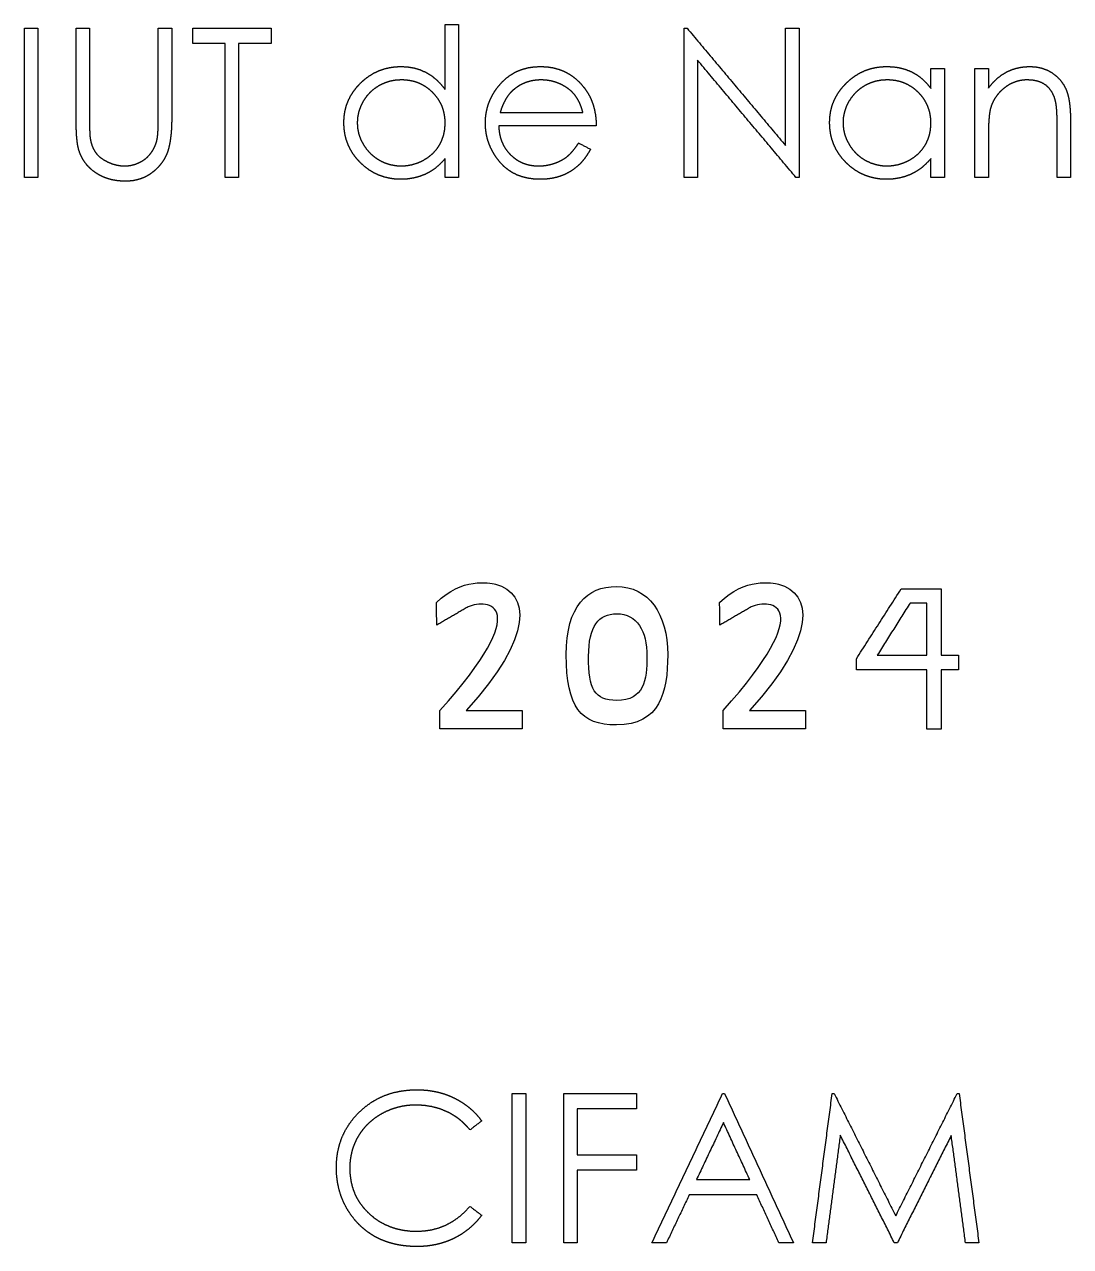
# Model space of a CAD drawing. Header units: millimetres. Extents: x 7 to 294, y -256 to -4.
# Drawn here: x 207.92 to 232.47, y -99.59 to -70.91 of the extents above; entities that cross this region are included whole.
import ezdxf

# ---------------------------------------------------------------- set-up
doc = ezdxf.new("R2010")
doc.units = ezdxf.units.MM
for name, color, linetype in [('path144', 7, 'CONTINUOUS'), ('path146', 7, 'CONTINUOUS'), ('path148', 7, 'CONTINUOUS'), ('path149', 7, 'CONTINUOUS'), ('path150', 7, 'CONTINUOUS'), ('path152', 7, 'CONTINUOUS'), ('path154', 7, 'CONTINUOUS'), ('path156', 7, 'CONTINUOUS'), ('path158', 7, 'CONTINUOUS'), ('path159', 7, 'CONTINUOUS'), ('path160', 7, 'CONTINUOUS'), ('path169', 7, 'CONTINUOUS'), ('path170', 7, 'CONTINUOUS'), ('path172', 7, 'CONTINUOUS'), ('path174', 7, 'CONTINUOUS'), ('path176', 7, 'CONTINUOUS'), ('path178', 7, 'CONTINUOUS'), ('path22_7_0_3', 7, 'CONTINUOUS'), ('path22_7_0_3_0', 7, 'CONTINUOUS'), ('path22_7_0_3_7', 7, 'CONTINUOUS'), ('path22_7_0_3_7_2', 7, 'CONTINUOUS'), ('path81_010', 7, 'CONTINUOUS'), ('path81_9', 7, 'CONTINUOUS')]:
    doc.layers.add(name, color=color, linetype=linetype)

msp = doc.modelspace()

# ---------------------------------------------------------------- linework, layer by layer
at = {"layer": 'path144'}
for points in [[(207.92, -70.9979), (208.235, -70.9979)], [(207.92, -74.4979), (207.92, -70.9979)], [(208.235, -70.9979), (208.235, -74.4979)], [(208.235, -74.4979), (207.92, -74.4979)]]:
    msp.add_open_spline(points, degree=1, dxfattribs=at)
at = {"layer": 'path146'}
for points in [[(209.132, -70.9979), (209.446, -70.9979)], [(209.132, -73.1119), (209.132, -70.998)], [(209.446, -70.9979), (209.446, -73.095)], [(211.061, -73.0947), (211.061, -70.9976)], [(211.061, -70.9976), (211.376, -70.9976)], [(211.376, -70.9976), (211.376, -73.1115)], [(209.133, -73.2402), (209.132, -73.1119)], [(209.446, -73.095), (209.446, -73.184)], [(211.061, -73.1929), (211.061, -73.0947)], [(211.376, -73.1115), (211.374, -73.2258)], [(209.136, -73.358), (209.133, -73.2402)], [(209.141, -73.4652), (209.136, -73.358)], [(209.446, -73.184), (209.447, -73.264)], [(209.447, -73.264), (209.448, -73.3355)], [(209.448, -73.3355), (209.45, -73.3979)], [(209.45, -73.3979), (209.452, -73.4519)], [(211.052, -73.4361), (211.057, -73.3639)], [(211.057, -73.3639), (211.059, -73.2826)], [(211.059, -73.2826), (211.061, -73.1929)], [(211.37, -73.3345), (211.363, -73.4382)], [(211.374, -73.2258), (211.37, -73.3345)], [(209.147, -73.5627), (209.141, -73.4652)], [(209.157, -73.6497), (209.147, -73.5627)], [(209.167, -73.7268), (209.157, -73.6497)], [(209.452, -73.4519), (209.454, -73.4967)], [(209.454, -73.4967), (209.457, -73.5332)], [(209.457, -73.5332), (209.46, -73.5605)], [(209.46, -73.5605), (209.478, -73.6587)], [(209.478, -73.6587), (209.504, -73.7491)], [(210.997, -73.7271), (211.026, -73.6381)], [(211.026, -73.6381), (211.034, -73.6009)], [(211.034, -73.6009), (211.041, -73.5546)], [(211.041, -73.5546), (211.047, -73.4992)], [(211.047, -73.4992), (211.052, -73.4361)], [(211.341, -73.6275), (211.326, -73.7138)], [(211.353, -73.5357), (211.341, -73.6275)], [(211.363, -73.4382), (211.353, -73.5357)], [(209.18, -73.7934), (209.167, -73.7268)], [(209.194, -73.8495), (209.18, -73.7934)], [(209.222, -73.9308), (209.194, -73.8495)], [(209.256, -74.0079), (209.222, -73.9308)], [(209.504, -73.7491), (209.539, -73.8305)], [(209.539, -73.8305), (209.581, -73.9041)], [(209.581, -73.9041), (209.635, -73.97)], [(209.635, -73.97), (209.702, -74.031)], [(210.812, -74.0132), (210.869, -73.9522)], [(210.869, -73.9522), (210.918, -73.8842)], [(210.918, -73.8842), (210.962, -73.8084)], [(210.962, -73.8084), (210.997, -73.7271)], [(211.262, -73.9409), (211.231, -74.0097)], [(211.287, -73.8701), (211.262, -73.9409)], [(211.308, -73.7951), (211.287, -73.8701)], [(211.326, -73.7138), (211.308, -73.7951)], [(209.296, -74.0815), (209.256, -74.0079)], [(209.342, -74.1503), (209.296, -74.0815)], [(209.394, -74.2154), (209.342, -74.1503)], [(209.452, -74.2765), (209.394, -74.2154)], [(209.516, -74.3332), (209.452, -74.2765)], [(209.702, -74.031), (209.782, -74.0857)], [(209.782, -74.0857), (209.874, -74.1354)], [(209.874, -74.1354), (209.973, -74.1761)], [(209.973, -74.1761), (210.071, -74.2056)], [(210.071, -74.2056), (210.171, -74.223)], [(210.171, -74.223), (210.271, -74.2286)], [(210.271, -74.2286), (210.356, -74.2235)], [(210.356, -74.2235), (210.44, -74.2103)], [(210.44, -74.2103), (210.522, -74.187)], [(210.522, -74.187), (210.603, -74.1555)], [(210.603, -74.1555), (210.679, -74.1148)], [(210.679, -74.1148), (210.749, -74.0679)], [(210.749, -74.0679), (210.812, -74.0132)], [(211.054, -74.2614), (210.996, -74.3188)], [(211.106, -74.2025), (211.054, -74.2614)], [(211.154, -74.1401), (211.106, -74.2025)], [(211.195, -74.0763), (211.154, -74.1401)], [(211.231, -74.0097), (211.195, -74.0763)], [(209.586, -74.3858), (209.516, -74.3332)], [(209.661, -74.4328), (209.586, -74.3858)], [(209.739, -74.4742), (209.661, -74.4328)], [(209.821, -74.5085), (209.739, -74.4742)], [(209.907, -74.5373), (209.821, -74.5085)], [(209.997, -74.559), (209.907, -74.5373)], [(210.09, -74.5751), (209.997, -74.559)], [(210.556, -74.5574), (210.47, -74.5743)], [(210.638, -74.5341), (210.556, -74.5574)], [(210.717, -74.5039), (210.638, -74.5341)], [(210.792, -74.4668), (210.717, -74.5039)], [(210.864, -74.4233), (210.792, -74.4668)], [(210.932, -74.3735), (210.864, -74.4233)], [(210.996, -74.3188), (210.932, -74.3735)], [(210.187, -74.5841), (210.09, -74.5751)], [(210.288, -74.5875), (210.187, -74.5841)], [(210.381, -74.5841), (210.288, -74.5875)], [(210.47, -74.5743), (210.381, -74.5841)]]:
    msp.add_open_spline(points, degree=1, dxfattribs=at)
at = {"layer": 'path148'}
for points in [[(211.869, -71.3569), (211.869, -70.9979)], [(211.869, -70.9979), (213.709, -70.9979)], [(213.709, -70.9979), (213.709, -71.3569)], [(212.632, -71.3569), (211.869, -71.3569)], [(212.632, -74.4979), (212.632, -71.3569)], [(213.709, -71.3569), (212.946, -71.3569)], [(212.946, -71.3569), (212.946, -74.4979)], [(212.946, -74.4979), (212.632, -74.4979)]]:
    msp.add_open_spline(points, degree=1, dxfattribs=at)
at = {"layer": 'path149'}
for points in [[(217.792, -72.435), (217.792, -70.908)], [(217.792, -70.908), (218.106, -70.908)], [(218.106, -70.9082), (218.106, -74.4979)], [(216.243, -71.992), (216.364, -71.9492)], [(216.364, -71.9492), (216.49, -71.919)], [(216.49, -71.919), (216.621, -71.9016)], [(216.621, -71.9016), (216.757, -71.8952)], [(216.757, -71.8952), (216.914, -71.9037)], [(216.914, -71.9037), (217.062, -71.9288)], [(217.062, -71.9288), (217.203, -71.9716)], [(217.203, -71.9716), (217.337, -72.0305)], [(215.808, -72.2815), (215.909, -72.1911)], [(215.909, -72.1911), (216.016, -72.1126)], [(216.016, -72.1126), (216.126, -72.0459)], [(216.126, -72.0459), (216.243, -71.992)], [(217.337, -72.0305), (217.462, -72.1062)], [(217.462, -72.1062), (217.581, -72.1988)], [(217.581, -72.1988), (217.69, -72.3088)], [(215.568, -72.5935), (215.636, -72.4849)], [(215.636, -72.4849), (215.716, -72.3804)], [(215.716, -72.3804), (215.808, -72.2815)], [(217.69, -72.3088), (217.792, -72.435)], [(215.439, -72.9497), (215.469, -72.8263)], [(215.469, -72.8263), (215.513, -72.7071)], [(215.513, -72.7071), (215.568, -72.5935)], [(215.414, -73.2119), (215.42, -73.0787)], [(215.42, -73.0787), (215.439, -72.9497)], [(215.42, -73.3479), (215.414, -73.2119)], [(215.439, -73.479), (215.42, -73.3479)], [(215.469, -73.6046), (215.439, -73.479)], [(215.512, -73.7251), (215.469, -73.6046)], [(215.567, -73.8408), (215.512, -73.7251)], [(215.633, -73.9509), (215.567, -73.8408)], [(215.713, -74.0554), (215.633, -73.9509)], [(215.805, -74.1549), (215.713, -74.0554)], [(215.905, -74.2461), (215.805, -74.1549)], [(216.01, -74.3246), (215.905, -74.2461)], [(217.569, -74.2743), (217.447, -74.3584)], [(217.684, -74.1733), (217.569, -74.2743)], [(217.792, -74.0555), (217.684, -74.1733)], [(217.792, -74.4979), (217.792, -74.0555)], [(216.121, -74.3912), (216.01, -74.3246)], [(216.236, -74.4459), (216.121, -74.3912)], [(216.356, -74.4879), (216.236, -74.4459)], [(216.482, -74.5181), (216.356, -74.4879)], [(216.612, -74.5364), (216.482, -74.5181)], [(216.748, -74.5427), (216.612, -74.5364)], [(216.9, -74.5358), (216.748, -74.5427)], [(217.046, -74.5133), (216.9, -74.5358)], [(217.186, -74.4769), (217.046, -74.5133)], [(217.32, -74.4257), (217.186, -74.4769)], [(217.447, -74.3584), (217.32, -74.4257)], [(218.106, -74.4979), (217.792, -74.4979)]]:
    msp.add_open_spline(points, degree=1, dxfattribs=at)
at = {"layer": 'path150'}
for points in [[(216.492, -72.2425), (216.366, -72.2839)], [(216.624, -72.2179), (216.492, -72.2425)], [(216.762, -72.2095), (216.624, -72.2179)], [(216.868, -72.2136), (216.762, -72.2093)], [(216.971, -72.2276), (216.868, -72.2136)], [(217.069, -72.2501), (216.971, -72.2276)], [(217.163, -72.2823), (217.069, -72.2501)], [(216.032, -72.4998), (215.944, -72.5987)], [(216.133, -72.4136), (216.032, -72.4998)], [(216.245, -72.3414), (216.133, -72.4136)], [(216.366, -72.2839), (216.245, -72.3414)], [(217.252, -72.323), (217.163, -72.2823)], [(217.337, -72.3728), (217.252, -72.323)], [(217.418, -72.4324), (217.337, -72.3728)], [(217.494, -72.5004), (217.418, -72.4324)], [(217.564, -72.5754), (217.494, -72.5004)], [(215.807, -72.8322), (215.763, -72.957)], [(215.868, -72.7116), (215.807, -72.8322)], [(215.944, -72.5987), (215.868, -72.7116)], [(217.625, -72.6546), (217.564, -72.5754)], [(217.676, -72.7388), (217.625, -72.6546)], [(217.718, -72.8271), (217.676, -72.7388)], [(217.75, -72.9197), (217.718, -72.8271)], [(215.737, -73.0846), (215.728, -73.2157)], [(215.763, -72.957), (215.737, -73.0846)], [(217.773, -73.0171), (217.75, -72.9197)], [(217.787, -73.1188), (217.773, -73.0171)], [(217.792, -73.2246), (217.787, -73.1188)], [(215.728, -73.2157), (215.737, -73.3461)], [(215.737, -73.3461), (215.763, -73.4737)], [(217.759, -73.4946), (217.784, -73.3635)], [(217.784, -73.3635), (217.792, -73.2246)], [(215.763, -73.4737), (215.807, -73.5985)], [(215.807, -73.5985), (215.869, -73.7205)], [(217.659, -73.7364), (217.717, -73.6194)], [(217.717, -73.6194), (217.759, -73.4946)], [(215.869, -73.7205), (215.946, -73.8341)], [(215.946, -73.8341), (216.035, -73.9343)], [(216.035, -73.9343), (216.136, -74.0213)], [(217.396, -74.0239), (217.498, -73.9398)], [(217.498, -73.9398), (217.585, -73.8437)], [(217.585, -73.8437), (217.659, -73.7364)], [(216.136, -74.0213), (216.248, -74.0949)], [(216.248, -74.0949), (216.37, -74.1538)], [(216.37, -74.1538), (216.495, -74.1952)], [(216.495, -74.1952), (216.625, -74.2203)], [(216.625, -74.2203), (216.759, -74.2288)], [(216.759, -74.2288), (216.895, -74.2203)], [(216.895, -74.2203), (217.027, -74.1957)], [(217.027, -74.1957), (217.156, -74.1543)], [(217.156, -74.1543), (217.28, -74.0961)], [(217.28, -74.0961), (217.396, -74.0239)]]:
    msp.add_open_spline(points, degree=1, dxfattribs=at)
at = {"layer": 'path152'}
for points in [[(219.466, -72.0144), (219.595, -71.9625)], [(219.595, -71.9625), (219.732, -71.9247)], [(219.732, -71.9247), (219.876, -71.903)], [(219.876, -71.903), (220.029, -71.8953)], [(220.029, -71.8953), (220.186, -71.903)], [(220.186, -71.903), (220.335, -71.9268)], [(220.335, -71.9268), (220.476, -71.9661)], [(220.476, -71.9661), (220.609, -72.0208)], [(219.029, -72.372), (219.126, -72.2605)], [(219.126, -72.2605), (219.232, -72.1631)], [(219.232, -72.1631), (219.345, -72.0817)], [(219.345, -72.0817), (219.466, -72.0144)], [(220.609, -72.0208), (220.733, -72.0916)], [(220.733, -72.0916), (220.85, -72.1785)], [(220.85, -72.1785), (220.959, -72.2809)], [(218.9, -72.5662), (218.96, -72.4673)], [(218.96, -72.4673), (219.029, -72.372)], [(220.959, -72.2809), (221.059, -72.3987)], [(221.059, -72.3987), (221.123, -72.4905)], [(221.123, -72.4905), (221.179, -72.5873)], [(218.776, -72.8817), (218.808, -72.773)], [(218.808, -72.773), (218.85, -72.6679)], [(218.85, -72.6679), (218.9, -72.5662)], [(221.179, -72.5873), (221.226, -72.6903)], [(221.226, -72.6903), (221.265, -72.7983)], [(221.265, -72.7983), (221.296, -72.9119)], [(218.735, -73.226), (218.739, -73.1082)], [(218.739, -73.1082), (218.753, -72.9932)], [(218.753, -72.9932), (218.776, -72.8817)], [(221.296, -72.9119), (221.318, -73.0311)], [(221.318, -73.0311), (221.331, -73.1559)], [(218.74, -73.3515), (218.735, -73.226)], [(218.756, -73.4742), (218.74, -73.3515)], [(221.337, -73.2863), (219.049, -73.2863)], [(219.049, -73.2863), (219.055, -73.3872)], [(219.055, -73.3872), (219.069, -73.484)], [(221.331, -73.1559), (221.337, -73.2863)], [(218.782, -73.5926), (218.756, -73.4742)], [(218.82, -73.7083), (218.782, -73.5926)], [(219.069, -73.484), (219.091, -73.5758)], [(219.091, -73.5758), (219.122, -73.6628)], [(219.122, -73.6628), (219.16, -73.7448)], [(220.852, -73.7934), (220.923, -73.6904)], [(220.923, -73.6902), (221.203, -73.8368)], [(218.868, -73.8212), (218.82, -73.7083)], [(218.926, -73.9306), (218.868, -73.8212)], [(218.995, -74.0365), (218.926, -73.9306)], [(219.16, -73.7448), (219.206, -73.8226)], [(219.206, -73.8226), (219.261, -73.8956)], [(219.261, -73.8956), (219.323, -73.9643)], [(219.323, -73.9643), (219.392, -74.026)], [(220.652, -74.0101), (220.716, -73.9533)], [(220.716, -73.9533), (220.783, -73.8804)], [(220.783, -73.8804), (220.852, -73.7934)], [(221.134, -73.9539), (221.06, -74.059)], [(221.203, -73.8368), (221.134, -73.9539)], [(219.075, -74.1388), (218.995, -74.0365)], [(219.164, -74.2335), (219.075, -74.1388)], [(219.263, -74.3155), (219.164, -74.2335)], [(219.392, -74.026), (219.464, -74.08)], [(219.464, -74.08), (219.541, -74.1255)], [(219.541, -74.1255), (219.621, -74.1627)], [(219.621, -74.1627), (219.706, -74.1914)], [(219.706, -74.1914), (219.794, -74.2118)], [(219.794, -74.2118), (219.886, -74.2245)], [(219.886, -74.2245), (219.982, -74.2287)], [(219.982, -74.2287), (220.076, -74.2253)], [(220.076, -74.2253), (220.168, -74.2142)], [(220.168, -74.2142), (220.259, -74.1951)], [(220.259, -74.1951), (220.349, -74.1692)], [(220.349, -74.1692), (220.435, -74.1369)], [(220.435, -74.1369), (220.514, -74.0991)], [(220.514, -74.0991), (220.586, -74.057)], [(220.586, -74.057), (220.652, -74.0101)], [(220.898, -74.2343), (220.808, -74.3051)], [(220.982, -74.153), (220.898, -74.2343)], [(221.06, -74.059), (220.982, -74.153)], [(219.368, -74.3849), (219.263, -74.3155)], [(219.482, -74.4417), (219.368, -74.3849)], [(219.605, -74.4859), (219.482, -74.4417)], [(219.735, -74.5174), (219.605, -74.4859)], [(219.874, -74.5365), (219.735, -74.5174)], [(220.021, -74.5428), (219.874, -74.5365)], [(220.154, -74.5381), (220.021, -74.5428)], [(220.279, -74.5232), (220.154, -74.5381)], [(220.398, -74.4986), (220.279, -74.5232)], [(220.509, -74.4643), (220.398, -74.4986)], [(220.614, -74.4201), (220.509, -74.4643)], [(220.715, -74.3668), (220.614, -74.4201)], [(220.808, -74.3051), (220.715, -74.3668)]]:
    msp.add_open_spline(points, degree=1, dxfattribs=at)
at = {"layer": 'path154'}
for points in [[(219.689, -72.269), (219.607, -72.3034)], [(219.772, -72.2431), (219.689, -72.269)], [(219.86, -72.224), (219.772, -72.2431)], [(219.951, -72.2129), (219.86, -72.224)], [(220.045, -72.2095), (219.951, -72.2129)], [(220.16, -72.215), (220.045, -72.2095)], [(220.272, -72.2333), (220.16, -72.215)], [(220.382, -72.2627), (220.272, -72.2333)], [(220.489, -72.3048), (220.382, -72.2627)], [(219.291, -72.5474), (219.248, -72.6041)], [(219.337, -72.4955), (219.291, -72.5474)], [(219.386, -72.4492), (219.337, -72.4955)], [(219.457, -72.3931), (219.386, -72.4492)], [(219.53, -72.344), (219.457, -72.3931)], [(219.607, -72.3034), (219.53, -72.344)], [(220.589, -72.356), (220.489, -72.3048)], [(220.679, -72.4149), (220.589, -72.356)], [(220.759, -72.4815), (220.679, -72.4149)], [(220.827, -72.5558), (220.759, -72.4815)], [(220.888, -72.64), (220.827, -72.5558)], [(219.139, -72.8089), (219.109, -72.8874)], [(219.173, -72.7353), (219.139, -72.8089)], [(219.209, -72.6665), (219.173, -72.7353)], [(219.248, -72.6041), (219.209, -72.6665)], [(220.94, -72.7374), (220.888, -72.64)], [(220.986, -72.8482), (220.94, -72.7374)], [(219.109, -72.8874), (219.082, -72.9722)], [(219.082, -72.9722), (221.023, -72.9722)], [(221.023, -72.9723), (220.986, -72.8482)]]:
    msp.add_open_spline(points, degree=1, dxfattribs=at)
at = {"layer": 'path156'}
for points in [[(223.401, -74.4979), (223.401, -70.9979)], [(223.401, -70.9979), (223.467, -70.9979)], [(223.467, -70.9979), (225.779, -73.7526)], [(225.779, -73.7526), (225.779, -70.9979)], [(225.779, -70.9979), (226.094, -70.9979)], [(226.094, -70.9979), (226.094, -74.4979)], [(226.022, -74.4979), (223.715, -71.7495)], [(223.715, -71.7495), (223.715, -74.4979)], [(223.715, -74.4979), (223.401, -74.4979)], [(226.094, -74.4979), (226.022, -74.4979)]]:
    msp.add_open_spline(points, degree=1, dxfattribs=at)
at = {"layer": 'path158'}
for points in [[(227.64, -71.992), (227.762, -71.9492)], [(227.762, -71.9492), (227.888, -71.919)], [(227.888, -71.919), (228.019, -71.9016)], [(228.019, -71.9016), (228.155, -71.8952)], [(228.155, -71.8952), (228.311, -71.9029)], [(228.311, -71.9029), (228.46, -71.9259)], [(228.46, -71.9259), (228.601, -71.9652)], [(228.601, -71.9652), (228.734, -72.0192)], [(229.19, -72.4132), (229.19, -71.94)], [(229.19, -71.94), (229.504, -71.94)], [(229.504, -71.9402), (229.504, -74.4979)], [(227.206, -72.2815), (227.306, -72.1911)], [(227.306, -72.1911), (227.413, -72.1126)], [(227.413, -72.1126), (227.524, -72.0459)], [(227.524, -72.0459), (227.64, -71.992)], [(228.734, -72.0192), (228.859, -72.09)], [(228.859, -72.09), (228.978, -72.1797)], [(228.978, -72.1797), (229.087, -72.287)], [(226.966, -72.5935), (227.033, -72.4849)], [(227.033, -72.4849), (227.113, -72.3804)], [(227.113, -72.3804), (227.206, -72.2815)], [(229.087, -72.287), (229.19, -72.4132)], [(226.836, -72.9497), (226.867, -72.8263)], [(226.867, -72.8263), (226.91, -72.7071)], [(226.91, -72.7071), (226.966, -72.5935)], [(226.811, -73.2119), (226.818, -73.0787)], [(226.818, -73.0787), (226.836, -72.9497)], [(226.818, -73.3479), (226.811, -73.2119)], [(226.836, -73.479), (226.818, -73.3479)], [(226.866, -73.6046), (226.836, -73.479)], [(226.909, -73.7251), (226.866, -73.6046)], [(226.964, -73.8408), (226.909, -73.7251)], [(227.031, -73.9509), (226.964, -73.8408)], [(227.11, -74.0554), (227.031, -73.9509)], [(227.202, -74.1549), (227.11, -74.0554)], [(227.302, -74.2461), (227.202, -74.1549)], [(227.407, -74.3246), (227.302, -74.2461)], [(228.967, -74.2743), (228.845, -74.3584)], [(229.081, -74.1733), (228.967, -74.2743)], [(229.19, -74.0555), (229.081, -74.1733)], [(229.19, -74.4979), (229.19, -74.0555)], [(227.518, -74.3912), (227.407, -74.3246)], [(227.633, -74.4459), (227.518, -74.3912)], [(227.754, -74.4879), (227.633, -74.4459)], [(227.879, -74.5181), (227.754, -74.4879)], [(228.01, -74.5364), (227.879, -74.5181)], [(228.145, -74.5427), (228.01, -74.5364)], [(228.297, -74.5358), (228.145, -74.5427)], [(228.444, -74.5133), (228.297, -74.5358)], [(228.583, -74.4769), (228.444, -74.5133)], [(228.717, -74.4257), (228.583, -74.4769)], [(228.845, -74.3584), (228.717, -74.4257)], [(229.504, -74.4979), (229.19, -74.4979)]]:
    msp.add_open_spline(points, degree=1, dxfattribs=at)
at = {"layer": 'path159'}
for points in [[(227.89, -72.2425), (227.764, -72.2839)], [(228.022, -72.2179), (227.89, -72.2425)], [(228.159, -72.2095), (228.022, -72.2179)], [(228.266, -72.2136), (228.159, -72.2093)], [(228.368, -72.2276), (228.266, -72.2136)], [(228.466, -72.2501), (228.368, -72.2276)], [(228.56, -72.2823), (228.466, -72.2501)], [(227.43, -72.4998), (227.342, -72.5987)], [(227.53, -72.4136), (227.43, -72.4998)], [(227.642, -72.3414), (227.53, -72.4136)], [(227.764, -72.2839), (227.642, -72.3414)], [(228.649, -72.323), (228.56, -72.2823)], [(228.735, -72.3728), (228.649, -72.323)], [(228.815, -72.4324), (228.735, -72.3728)], [(228.892, -72.5004), (228.815, -72.4324)], [(228.962, -72.5754), (228.892, -72.5004)], [(227.204, -72.8322), (227.161, -72.957)], [(227.265, -72.7116), (227.204, -72.8322)], [(227.342, -72.5987), (227.265, -72.7116)], [(229.022, -72.6546), (228.962, -72.5754)], [(229.073, -72.7388), (229.022, -72.6546)], [(229.115, -72.8271), (229.073, -72.7388)], [(229.148, -72.9197), (229.115, -72.8271)], [(227.134, -73.0846), (227.126, -73.2157)], [(227.161, -72.957), (227.134, -73.0846)], [(229.171, -73.0171), (229.148, -72.9197)], [(229.185, -73.1188), (229.171, -73.0171)], [(229.19, -73.2246), (229.185, -73.1188)], [(227.126, -73.2157), (227.135, -73.3461)], [(227.135, -73.3461), (227.161, -73.4737)], [(229.157, -73.4946), (229.181, -73.3635)], [(229.181, -73.3635), (229.19, -73.2246)], [(227.161, -73.4737), (227.205, -73.5985)], [(227.205, -73.5985), (227.267, -73.7205)], [(229.056, -73.7364), (229.115, -73.6194)], [(229.115, -73.6194), (229.157, -73.4946)], [(227.267, -73.7205), (227.344, -73.8341)], [(227.344, -73.8341), (227.432, -73.9343)], [(227.432, -73.9343), (227.533, -74.0213)], [(228.794, -74.0239), (228.896, -73.9398)], [(228.896, -73.9398), (228.983, -73.8437)], [(228.983, -73.8437), (229.056, -73.7364)], [(227.533, -74.0213), (227.646, -74.0949)], [(227.646, -74.0949), (227.767, -74.1538)], [(227.767, -74.1538), (227.893, -74.1952)], [(227.893, -74.1952), (228.022, -74.2203)], [(228.022, -74.2203), (228.156, -74.2288)], [(228.156, -74.2288), (228.292, -74.2203)], [(228.292, -74.2203), (228.425, -74.1957)], [(228.425, -74.1957), (228.553, -74.1543)], [(228.553, -74.1543), (228.678, -74.0961)], [(228.678, -74.0961), (228.794, -74.0239)]]:
    msp.add_open_spline(points, degree=1, dxfattribs=at)
at = {"layer": 'path160'}
for points in [[(230.222, -71.9402), (230.536, -71.9402)], [(230.222, -74.4979), (230.222, -71.9402)], [(230.536, -71.9402), (230.536, -72.4016)], [(230.98, -72.016), (231.104, -71.9634)], [(231.104, -71.9634), (231.233, -71.9255)], [(231.233, -71.9255), (231.369, -71.903)], [(231.369, -71.903), (231.509, -71.8953)], [(231.509, -71.8953), (231.651, -71.9043)], [(231.651, -71.9043), (231.784, -71.931)], [(231.784, -71.931), (231.909, -71.9766)], [(231.909, -71.9766), (232.025, -72.0397)], [(230.639, -72.2782), (230.747, -72.1723)], [(230.747, -72.1723), (230.86, -72.0854)], [(230.86, -72.0854), (230.98, -72.016)], [(231.163, -72.2578), (231.095, -72.2859)], [(231.233, -72.2367), (231.163, -72.2578)], [(231.305, -72.2213), (231.233, -72.2367)], [(231.378, -72.2123), (231.305, -72.2213)], [(231.454, -72.2094), (231.378, -72.2123)], [(231.582, -72.2171), (231.454, -72.2094)], [(231.697, -72.2409), (231.582, -72.2171)], [(231.799, -72.2802), (231.697, -72.2409)], [(232.025, -72.0397), (232.13, -72.1182)], [(232.13, -72.1182), (232.221, -72.2093)], [(232.221, -72.2093), (232.297, -72.3131)], [(230.536, -72.4016), (230.639, -72.2782)], [(230.793, -72.5074), (230.745, -72.5635)], [(230.846, -72.4548), (230.793, -72.5074)], [(230.904, -72.4043), (230.846, -72.4548)], [(230.966, -72.3588), (230.904, -72.4043)], [(231.029, -72.3188), (230.966, -72.3588)], [(231.095, -72.2859), (231.029, -72.3188)], [(231.889, -72.3355), (231.799, -72.2802)], [(231.965, -72.4064), (231.889, -72.3355)], [(232.028, -72.4926), (231.965, -72.4064)], [(232.078, -72.595), (232.028, -72.4926)], [(232.297, -72.3131), (232.358, -72.4295)], [(232.358, -72.4295), (232.383, -72.4947)], [(232.383, -72.4947), (232.405, -72.569)], [(230.606, -72.8166), (230.584, -72.8867)], [(230.633, -72.7486), (230.606, -72.8166)], [(230.665, -72.6841), (230.633, -72.7486)], [(230.703, -72.6224), (230.665, -72.6841)], [(230.745, -72.5635), (230.703, -72.6224)], [(232.114, -72.7127), (232.078, -72.595)], [(232.122, -72.7534), (232.114, -72.7127)], [(232.13, -72.8039), (232.122, -72.7534)], [(232.136, -72.8628), (232.13, -72.8039)], [(232.405, -72.569), (232.423, -72.651)], [(232.423, -72.651), (232.439, -72.7422)], [(232.439, -72.7422), (232.45, -72.8418)], [(232.45, -72.8418), (232.458, -72.9497)], [(230.555, -73.0711), (230.548, -73.1525)], [(230.563, -73.0003), (230.555, -73.0711)], [(230.573, -72.9386), (230.563, -73.0003)], [(230.584, -72.8867), (230.573, -72.9386)], [(232.142, -72.9308), (232.136, -72.8628)], [(232.146, -73.0086), (232.142, -72.9308)], [(232.149, -73.0949), (232.146, -73.0086)], [(232.15, -73.1902), (232.149, -73.0949)], [(232.458, -72.9497), (232.464, -73.0668)], [(232.464, -73.0668), (232.465, -73.1916)], [(230.539, -73.3431), (230.536, -73.4532)], [(230.543, -73.2429), (230.539, -73.3431)], [(230.548, -73.1525), (230.543, -73.2429)], [(232.151, -73.2947), (232.15, -73.1902)], [(232.151, -74.4978), (232.151, -73.2947)], [(232.465, -73.1916), (232.465, -74.4978)], [(230.536, -73.4532), (230.536, -73.5731)], [(230.536, -73.5731), (230.536, -74.4979)], [(230.536, -74.4979), (230.222, -74.4979)], [(232.465, -74.4978), (232.151, -74.4978)]]:
    msp.add_open_spline(points, degree=1, dxfattribs=at)
at = {"layer": 'path169'}
for points in [[(216.216, -96.1131), (216.381, -96.0388)], [(216.381, -96.0388), (216.553, -95.9813)], [(216.553, -95.9813), (216.734, -95.9406)], [(216.734, -95.9406), (216.924, -95.916)], [(216.924, -95.916), (217.122, -95.9075)], [(217.122, -95.9075), (217.242, -95.9105)], [(217.242, -95.9105), (217.36, -95.9195)], [(217.36, -95.9195), (217.474, -95.9348)], [(217.474, -95.9348), (217.586, -95.9557)], [(217.586, -95.9557), (217.694, -95.9823)], [(217.694, -95.9823), (217.8, -96.016)], [(217.8, -96.016), (217.903, -96.0553)], [(217.903, -96.0553), (218.003, -96.1001)], [(215.775, -96.4328), (215.914, -96.3094)], [(215.914, -96.3094), (216.061, -96.2029)], [(216.061, -96.2029), (216.216, -96.1131)], [(216.594, -96.3451), (216.499, -96.3787)], [(216.693, -96.317), (216.594, -96.3451)], [(216.791, -96.2953), (216.693, -96.317)], [(216.893, -96.28), (216.791, -96.2953)], [(216.997, -96.2702), (216.893, -96.28)], [(217.102, -96.2673), (216.997, -96.2702)], [(217.293, -96.2763), (217.102, -96.2673)], [(217.475, -96.3043), (217.293, -96.2763)], [(217.65, -96.3506), (217.475, -96.3043)], [(217.816, -96.4158), (217.65, -96.3506)], [(218.003, -96.1001), (218.099, -96.1506)], [(218.099, -96.1506), (218.191, -96.206)], [(218.191, -96.206), (218.278, -96.2663)], [(218.278, -96.2663), (218.361, -96.3308)], [(218.361, -96.3308), (218.44, -96.4009)], [(215.541, -96.7105), (215.649, -96.5681)], [(215.649, -96.5681), (215.775, -96.4328)], [(216.065, -96.6339), (215.992, -96.6984)], [(216.143, -96.5736), (216.065, -96.6339)], [(216.226, -96.5175), (216.143, -96.5736)], [(216.314, -96.4657), (216.226, -96.5175)], [(216.406, -96.4194), (216.314, -96.4657)], [(216.499, -96.3787), (216.406, -96.4194)], [(217.896, -96.4551), (217.816, -96.4158)], [(217.973, -96.4985), (217.896, -96.4551)], [(218.047, -96.5462), (217.973, -96.4985)], [(218.119, -96.5981), (218.047, -96.5462)], [(218.187, -96.6549), (218.119, -96.5981)], [(218.649, -96.6402), (218.374, -96.8505)], [(218.44, -96.4009), (218.514, -96.4752)], [(218.514, -96.4752), (218.583, -96.5552)], [(218.583, -96.5552), (218.649, -96.6393)], [(215.373, -97.019), (215.448, -96.8612)], [(215.448, -96.8612), (215.541, -96.7105)], [(215.804, -96.9179), (215.752, -96.9992)], [(215.862, -96.84), (215.804, -96.9179)], [(215.924, -96.7671), (215.862, -96.84)], [(215.992, -96.6984), (215.924, -96.7671)], [(218.252, -96.7159), (218.187, -96.6549)], [(218.314, -96.7811), (218.252, -96.7159)], [(218.374, -96.8505), (218.314, -96.7811)], [(215.272, -97.3576), (215.314, -97.1844)], [(215.314, -97.1844), (215.373, -97.019)], [(215.665, -97.1717), (215.63, -97.2614)], [(215.705, -97.084), (215.665, -97.1717)], [(215.752, -96.9992), (215.705, -97.084)], [(215.247, -97.5385), (215.272, -97.3576)], [(215.581, -97.45), (215.565, -97.5475)], [(215.602, -97.3547), (215.581, -97.45)], [(215.63, -97.2614), (215.602, -97.3547)], [(215.238, -97.7271), (215.247, -97.5385)], [(215.245, -97.9066), (215.238, -97.7271)], [(215.555, -97.6485), (215.552, -97.7515)], [(215.552, -97.7515), (215.56, -97.9065)], [(215.565, -97.5475), (215.555, -97.6485)], [(215.266, -98.0791), (215.245, -97.9066)], [(215.301, -98.2452), (215.266, -98.0791)], [(215.56, -97.9065), (215.581, -98.0544)], [(215.581, -98.0544), (215.615, -98.196)], [(215.349, -98.4044), (215.301, -98.2452)], [(215.615, -98.196), (215.664, -98.3306)], [(215.664, -98.3306), (215.726, -98.4596)], [(215.412, -98.5572), (215.349, -98.4044)], [(215.488, -98.7031), (215.412, -98.5572)], [(215.726, -98.4596), (215.803, -98.5816)], [(215.803, -98.5816), (215.894, -98.6973)], [(218.244, -98.7824), (218.374, -98.6456)], [(218.374, -98.6456), (218.649, -98.8539)], [(215.578, -98.8426), (215.488, -98.7031)], [(215.682, -98.9751), (215.578, -98.8426)], [(215.894, -98.6973), (215.998, -98.806)], [(215.998, -98.806), (216.113, -98.9049)], [(216.113, -98.9049), (216.236, -98.9911)], [(217.962, -99.0011), (218.107, -98.9009)], [(218.107, -98.9009), (218.244, -98.7824)], [(218.581, -98.9387), (218.51, -99.0193)], [(218.649, -98.8539), (218.581, -98.9387)], [(215.75, -99.0494), (215.682, -98.9751)], [(215.82, -99.1188), (215.75, -99.0494)], [(215.894, -99.1833), (215.82, -99.1188)], [(215.97, -99.2429), (215.894, -99.1833)], [(216.236, -98.9911), (216.366, -99.0633)], [(216.366, -99.0633), (216.503, -99.1229)], [(216.503, -99.1229), (216.647, -99.1692)], [(216.647, -99.1692), (216.798, -99.2021)], [(216.798, -99.2021), (216.958, -99.2225)], [(216.958, -99.2225), (217.124, -99.2289)], [(217.124, -99.2289), (217.307, -99.2199)], [(217.307, -99.2199), (217.482, -99.1925)], [(217.482, -99.1925), (217.65, -99.1469)], [(217.65, -99.1469), (217.81, -99.0832)], [(217.81, -99.0832), (217.962, -99.0011)], [(218.272, -99.2304), (218.185, -99.2907)], [(218.356, -99.1645), (218.272, -99.2304)], [(218.435, -99.0944), (218.356, -99.1645)], [(218.51, -99.0193), (218.435, -99.0944)], [(216.05, -99.2976), (215.97, -99.2429)], [(216.133, -99.3481), (216.05, -99.2976)], [(216.219, -99.3937), (216.133, -99.3481)], [(216.308, -99.4343), (216.219, -99.3937)], [(216.399, -99.4701), (216.308, -99.4343)], [(216.494, -99.5009), (216.399, -99.4701)], [(216.592, -99.5276), (216.494, -99.5009)], [(217.692, -99.5129), (217.584, -99.5403)], [(217.797, -99.48), (217.692, -99.5129)], [(217.898, -99.4414), (217.797, -99.48)], [(217.997, -99.3966), (217.898, -99.4414)], [(218.093, -99.3461), (217.997, -99.3966)], [(218.185, -99.2907), (218.093, -99.3461)], [(216.693, -99.5487), (216.592, -99.5276)], [(216.796, -99.5657), (216.693, -99.5487)], [(216.903, -99.5776), (216.796, -99.5657)], [(217.013, -99.5853), (216.903, -99.5776)], [(217.126, -99.5879), (217.013, -99.5853)], [(217.245, -99.585), (217.126, -99.5879)], [(217.361, -99.576), (217.245, -99.585)], [(217.474, -99.5612), (217.361, -99.576)], [(217.584, -99.5403), (217.474, -99.5612)]]:
    msp.add_open_spline(points, degree=1, dxfattribs=at)
at = {"layer": 'path170'}
for points in [[(219.367, -95.9979), (219.681, -95.9979)], [(219.367, -99.4979), (219.367, -95.9979)], [(219.681, -95.9979), (219.681, -99.4979)], [(219.681, -99.4979), (219.367, -99.4979)]]:
    msp.add_open_spline(points, degree=1, dxfattribs=at)
at = {"layer": 'path172'}
for points in [[(220.578, -95.9979), (222.283, -95.9979)], [(220.578, -99.4979), (220.578, -95.9979)], [(222.283, -95.9979), (222.283, -96.3569)], [(222.283, -96.3569), (220.892, -96.3569)], [(220.892, -96.3569), (220.892, -97.4338)], [(220.892, -97.4338), (222.283, -97.4338)], [(222.283, -97.4338), (222.283, -97.7928)], [(222.283, -97.7928), (220.892, -97.7928)], [(220.892, -97.7928), (220.892, -99.4979)], [(220.892, -99.4979), (220.578, -99.4979)]]:
    msp.add_open_spline(points, degree=1, dxfattribs=at)
at = {"layer": 'path174'}
for points in [[(222.642, -99.4979), (224.302, -95.9979)], [(224.302, -95.9979), (224.347, -95.9979)], [(224.347, -95.9979), (225.963, -99.4979)], [(223.517, -98.3761), (222.985, -99.4979)], [(225.104, -98.3761), (223.517, -98.3761)], [(225.621, -99.4979), (225.104, -98.3761)], [(222.985, -99.4979), (222.642, -99.4979)], [(225.963, -99.4979), (225.621, -99.4979)]]:
    msp.add_open_spline(points, degree=1, dxfattribs=at)
at = {"layer": 'path176'}
for points in [[(224.321, -96.6801), (223.688, -98.0172)], [(224.938, -98.0172), (224.321, -96.6801)], [(223.688, -98.0172), (224.938, -98.0172)]]:
    msp.add_open_spline(points, degree=1, dxfattribs=at)
at = {"layer": 'path178'}
for points in [[(226.411, -99.4979), (226.873, -95.9979)], [(226.873, -95.9979), (226.918, -95.9979)], [(226.918, -95.9979), (228.363, -98.8697)], [(228.363, -98.8697), (229.805, -95.9979)], [(229.805, -95.9979), (229.85, -95.9979)], [(229.85, -95.9979), (230.315, -99.4979)], [(227.062, -96.9739), (226.728, -99.4979)], [(228.33, -99.4979), (227.062, -96.9739)], [(229.665, -96.9795), (228.401, -99.4979)], [(230, -99.4979), (229.665, -96.9795)], [(226.728, -99.4979), (226.411, -99.4979)], [(228.401, -99.4979), (228.33, -99.4979)], [(230.315, -99.4979), (230, -99.4979)]]:
    msp.add_open_spline(points, degree=1, dxfattribs=at)
at = {"layer": 'path22_7_0_3'}
for points, degree in [([(217.588, -84.4759), (218.179, -83.8845), (218.83, -84.0064), (218.972, -84.0444)], 3), ([(218.972, -84.0444), (219.761, -84.2558), (219.893, -85.2436), (218.288, -87.0095)], 3), ([(217.594, -85.0039), (217.588, -84.4759)], 1), ([(218.33, -84.5753), (217.594, -85.0039)], 1), ([(217.668, -87.0095), (219.918, -84.4997), (218.792, -84.3775), (218.33, -84.5753)], 3), ([(217.668, -87.4346), (217.668, -87.0095)], 1), ([(218.288, -87.0095), (219.6, -87.0095)], 1), ([(219.6, -87.0095), (219.6, -87.4346)], 1), ([(219.6, -87.4346), (217.668, -87.4346)], 1)]:
    msp.add_open_spline(points, degree=degree, dxfattribs=at)
at = {"layer": 'path22_7_0_3_0'}
for points, degree in [([(224.231, -84.4759), (224.822, -83.8845), (225.473, -84.0064), (225.615, -84.0444)], 3), ([(225.615, -84.0444), (226.404, -84.2558), (226.537, -85.2436), (224.931, -87.0095)], 3), ([(224.237, -85.0039), (224.231, -84.4759)], 1), ([(224.974, -84.5753), (224.237, -85.0039)], 1), ([(224.311, -87.0095), (226.561, -84.4997), (225.435, -84.3775), (224.974, -84.5753)], 3), ([(224.311, -87.4346), (224.311, -87.0095)], 1), ([(224.931, -87.0095), (226.243, -87.0095)], 1), ([(226.243, -87.0095), (226.243, -87.4346)], 1), ([(226.243, -87.4346), (224.311, -87.4346)], 1)]:
    msp.add_open_spline(points, degree=degree, dxfattribs=at)
at = {"layer": 'path22_7_0_3_7'}
for points in [[(220.632, -85.6982), (220.632, -84.5555), (221.124, -84.0972), (221.809, -84.0972)], [(221.809, -84.0972), (222.565, -84.0972), (223.013, -84.7351), (223.013, -85.6982)], [(221.809, -87.3461), (220.973, -87.3461), (220.632, -86.9336), (220.632, -85.6982)], [(223.013, -85.6982), (223.013, -86.5863), (222.831, -87.3461), (221.809, -87.3461)]]:
    msp.add_open_spline(points, degree=3, dxfattribs=at)
at = {"layer": 'path22_7_0_3_7_2'}
for points in [[(221.156, -85.7401), (221.156, -85.0253), (221.39, -84.7386), (221.818, -84.7386)], [(221.818, -84.7386), (222.291, -84.7386), (222.526, -85.1376), (222.526, -85.7401)], [(221.818, -86.7709), (221.295, -86.7709), (221.156, -86.5128), (221.156, -85.7401)], [(222.526, -85.7401), (222.526, -86.2956), (222.458, -86.7709), (221.818, -86.7709)]]:
    msp.add_open_spline(points, degree=3, dxfattribs=at)
at = {"layer": 'path81_010'}
for points in [[(227.439, -85.7953), (228.491, -84.1555)], [(228.491, -84.1555), (229.429, -84.1555)], [(229.429, -84.1555), (229.429, -85.7064)], [(229.429, -85.7064), (229.833, -85.7064)], [(229.833, -85.7064), (229.833, -86.0541)], [(227.439, -86.0541), (227.439, -85.7953)], [(229.091, -86.0541), (227.439, -86.0541)], [(229.091, -87.4469), (229.091, -86.0541)], [(229.833, -86.0541), (229.429, -86.0541)], [(229.429, -86.0541), (229.429, -87.4469)], [(229.429, -87.4469), (229.091, -87.4469)]]:
    msp.add_open_spline(points, degree=1, dxfattribs=at)
at = {"layer": 'path81_9'}
for points in [[(228.7, -84.4858), (227.931, -85.7064)], [(229.091, -84.4858), (228.7, -84.4858)], [(229.091, -85.7064), (229.091, -84.4858)], [(227.931, -85.7064), (229.091, -85.7064)]]:
    msp.add_open_spline(points, degree=1, dxfattribs=at)

doc.saveas('drawing.dxf')
